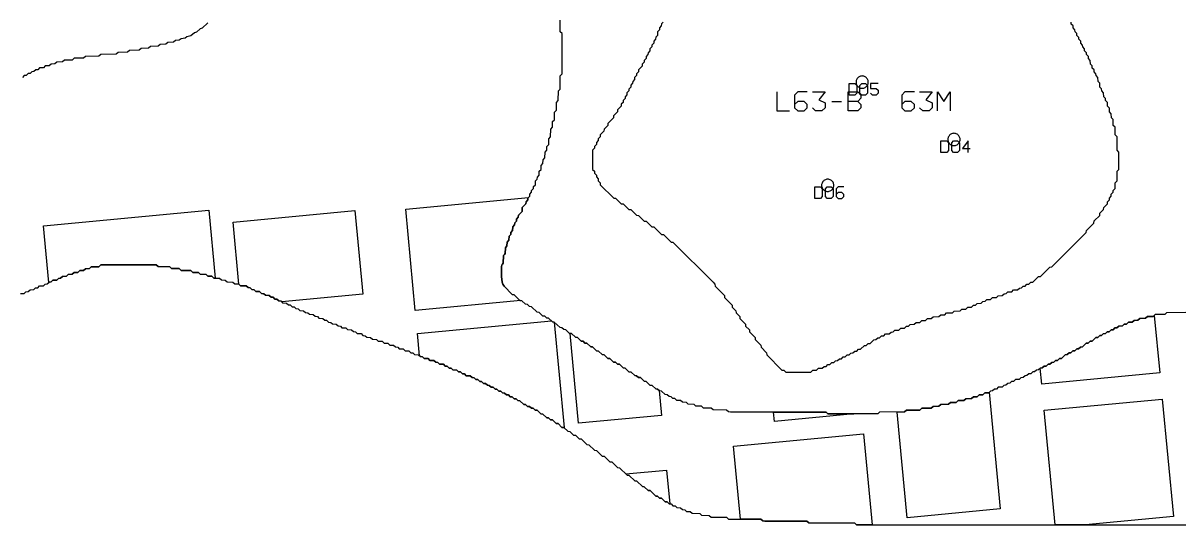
# Model space of a CAD drawing. Header units: millimetres. Extents: x 0 to 1219, y 0 to 1240.
# Drawn here: x 677.7 to 979.7, y 869 to 1000.3 of the extents above; entities that cross this region are included whole.
import ezdxf

# ---------------------------------------------------------------- set-up
doc = ezdxf.new("R2010")
doc.units = ezdxf.units.MM
for name, color, linetype in [('CUT_DOWEL_3.2', 2, 'Continuous'), ('CUT_OUTER', 1, 'Continuous'), ('ENGRAVE_BLDG_BOX', 5, 'Continuous'), ('ENGRAVE_BLDG_FOOTPRINT', 8, 'Continuous'), ('ENGRAVE_NEXT', 3, 'Continuous'), ('ENGRAVE_TEXT', 2, 'Continuous')]:
    doc.layers.add(name, color=color, linetype=linetype)

msp = doc.modelspace()

# ---------------------------------------------------------------- linework, layer by layer
at = {"layer": 'CUT_DOWEL_3.2'}
for points in [[(895.33, 984.83), (895.34, 984.62), (895.39, 984.41), (895.45, 984.21), (895.55, 984.03), (895.66, 983.85), (895.8, 983.7), (895.96, 983.56), (896.13, 983.44), (896.32, 983.35), (896.52, 983.28), (896.72, 983.24), (896.93, 983.23), (897.14, 983.24), (897.35, 983.28), (897.54, 983.35), (897.73, 983.44), (897.9, 983.56), (898.06, 983.7), (898.2, 983.85), (898.32, 984.03), (898.41, 984.21), (898.48, 984.41), (898.52, 984.62), (898.53, 984.83), (898.52, 985.04), (898.48, 985.24), (898.41, 985.44), (898.32, 985.63), (898.2, 985.8), (898.06, 985.96), (897.9, 986.1), (897.73, 986.21), (897.54, 986.3), (897.35, 986.37), (897.14, 986.41), (896.93, 986.43), (896.72, 986.41), (896.52, 986.37), (896.32, 986.3), (896.13, 986.21), (895.96, 986.1), (895.8, 985.96), (895.66, 985.8), (895.55, 985.63), (895.45, 985.44), (895.39, 985.24), (895.34, 985.04), (895.33, 984.83)], [(919.33, 969.83), (919.34, 969.62), (919.39, 969.41), (919.45, 969.21), (919.55, 969.03), (919.66, 968.85), (919.8, 968.7), (919.96, 968.56), (920.13, 968.44), (920.32, 968.35), (920.52, 968.28), (920.72, 968.24), (920.93, 968.23), (921.14, 968.24), (921.35, 968.28), (921.54, 968.35), (921.73, 968.44), (921.9, 968.56), (922.06, 968.7), (922.2, 968.85), (922.32, 969.03), (922.41, 969.21), (922.48, 969.41), (922.52, 969.62), (922.53, 969.83), (922.52, 970.04), (922.48, 970.24), (922.41, 970.44), (922.32, 970.63), (922.2, 970.8), (922.06, 970.96), (921.9, 971.1), (921.73, 971.21), (921.54, 971.3), (921.35, 971.37), (921.14, 971.41), (920.93, 971.43), (920.72, 971.41), (920.52, 971.37), (920.32, 971.3), (920.13, 971.21), (919.96, 971.1), (919.8, 970.96), (919.66, 970.8), (919.55, 970.63), (919.45, 970.44), (919.39, 970.24), (919.34, 970.04), (919.33, 969.83)], [(886.33, 957.83), (886.34, 957.62), (886.39, 957.41), (886.45, 957.21), (886.55, 957.03), (886.66, 956.85), (886.8, 956.7), (886.96, 956.56), (887.13, 956.44), (887.32, 956.35), (887.52, 956.28), (887.72, 956.24), (887.93, 956.23), (888.14, 956.24), (888.35, 956.28), (888.54, 956.35), (888.73, 956.44), (888.9, 956.56), (889.06, 956.7), (889.2, 956.85), (889.32, 957.03), (889.41, 957.21), (889.48, 957.41), (889.52, 957.62), (889.53, 957.83), (889.52, 958.04), (889.48, 958.24), (889.41, 958.44), (889.32, 958.63), (889.2, 958.8), (889.06, 958.96), (888.9, 959.1), (888.73, 959.21), (888.54, 959.3), (888.35, 959.37), (888.14, 959.41), (887.93, 959.43), (887.72, 959.41), (887.52, 959.37), (887.32, 959.3), (887.13, 959.21), (886.96, 959.1), (886.8, 958.96), (886.66, 958.8), (886.55, 958.63), (886.45, 958.44), (886.39, 958.24), (886.34, 958.04), (886.33, 957.83)]]:
    msp.add_lwpolyline(points, close=True, dxfattribs=at)
at = {"layer": 'CUT_OUTER'}
for points in [[(726, 1000.32), (724.5, 998.9), (724, 998.73), (723, 997.87), (722.5, 997.72), (721.5, 996.91), (720.5, 996.69), (720, 996.34), (719, 996.17), (718.5, 995.81), (717.5, 995.66), (717, 995.3), (715.5, 995.14), (715, 994.76), (713.5, 994.62), (713, 994.24), (711, 994.11), (710.5, 993.72), (708.5, 993.6), (708, 993.2), (705.5, 993.09), (705, 992.68), (702.5, 992.58), (702, 992.16), (698, 992.06), (697.5, 991.63), (694, 991.55), (693.5, 991.11), (691, 991.05), (690.5, 990.6), (688.5, 990.54), (688, 990.09), (686.5, 990.04), (686, 989.58), (685, 989.54), (684.5, 989.08), (683.5, 989.04), (683, 988.57), (682, 988.54), (681.5, 988.07), (681, 988.04), (680.5, 987.57), (680, 987.54), (679.5, 987.07), (679, 987.04), (678.5, 986.57), (678, 986.54), (677.5, 986.06)], [(981.5, 924.56), (976.5, 924.53), (976, 924.06), (973.5, 924.03), (973, 923.56), (971.5, 923.53), (971, 923.06), (969.5, 923.03), (969, 922.56), (968, 922.53), (967.5, 922.06), (966.5, 922.03), (966, 921.56), (965.44, 921.5), (965, 921.06), (964, 921.03), (963.5, 920.55), (963, 920.54), (962.5, 920.06), (962, 920.04), (961.5, 919.56), (961, 919.54), (960.5, 919.06), (959.94, 919), (959.5, 918.56), (959, 918.54), (958.5, 918.06), (958, 918.04), (957, 917.07), (956.5, 917.04), (956, 916.56), (955.5, 916.54), (954.5, 915.57), (954, 915.54), (953.5, 915.07), (953, 915.04), (952.5, 914.56), (952, 914.54), (951.5, 914.06), (951, 914.04), (950.5, 913.56), (950, 913.54), (949, 912.57), (948.5, 912.54), (948, 912.07), (947.5, 912.04), (947, 911.57), (946.5, 911.54), (946, 911.07), (945.5, 911.04), (945, 910.57), (944.5, 910.54), (944, 910.07), (943.5, 910.04), (943, 909.57), (942.5, 909.54), (942, 909.07), (941.5, 909.04), (941, 908.57), (940.5, 908.54), (940, 908.07), (939.5, 908.04), (939, 907.57), (938.43, 907.5), (938, 907.07), (937, 907.04), (936.5, 906.56), (936, 906.54), (935.5, 906.07), (935, 906.04), (934.5, 905.57), (933.93, 905.5), (933.5, 905.07), (932.5, 905.04), (932, 904.56), (931.5, 904.54), (931, 904.07), (930.43, 904), (930, 903.58), (929, 903.54), (928.5, 903.07), (927.5, 903.04), (927, 902.57), (926, 902.54), (925.5, 902.07), (924, 902.04), (923.5, 901.57), (922, 901.54), (921.5, 901.07), (920, 901.04), (919.5, 900.57), (917.5, 900.53), (917, 900.07), (915.5, 900.04), (915, 899.57), (912.5, 899.53), (912, 899.07), (908.5, 899.03), (908, 898.57), (901.5, 898.53), (901, 898.07), (888, 898.07), (887.5, 898.53), (862.5, 898.56), (862, 898.59), (861.5, 899.04), (858, 899.09), (857.5, 899.54), (855.5, 899.59), (855, 900.05), (853.5, 900.09), (853, 900.55), (851.5, 900.6), (851, 901.05), (850, 901.09), (849.5, 901.55), (848.5, 901.6), (848, 902.06), (847.5, 902.09), (847, 902.56), (846.5, 902.59), (846, 903.06), (845.5, 903.1), (844.5, 904.05), (844, 904.08), (843.5, 904.56), (843, 904.59), (842.07, 905.5), (841.5, 905.59), (840.5, 906.55), (840, 906.58), (839, 907.55), (838.5, 907.58), (838, 908.05), (837.5, 908.09), (836.57, 909), (836, 909.09), (835, 910.05), (834.5, 910.08), (833.5, 911.05), (833, 911.08), (832.5, 911.55), (832, 911.59), (831, 912.55), (830.5, 912.59), (829.5, 913.55), (829, 913.59), (828.07, 914.5), (827.5, 914.59), (826.5, 915.56), (826, 915.6), (825, 916.56), (824.5, 916.59), (824, 917.06), (823.5, 917.11), (822.58, 918), (822, 918.11), (821, 919.07), (820.5, 919.11), (819.5, 920.07), (819, 920.11), (818.5, 920.58), (818, 920.63), (816.5, 922.08), (816, 922.13), (815, 923.08), (814.5, 923.14), (814, 923.59), (813.5, 923.66), (812.5, 924.6), (812, 924.67), (810.5, 926.1), (810, 926.18), (809.5, 926.63), (809, 926.72), (808, 927.64), (807.5, 927.75), (806, 929.18), (805.5, 929.32), (803.4, 931.5), (803.03, 932), (802.86, 932.5), (802.74, 934), (802.73, 936.5), (802.81, 937), (803, 937.19), (803.14, 937.5), (803.26, 939.5), (803.5, 939.75), (803.62, 940), (803.73, 941.5), (804.11, 942), (804.2, 943), (804.6, 943.5), (804.69, 944.5), (805.11, 945), (805.16, 945.5), (805.59, 946), (805.67, 947), (806.09, 947.5), (806.15, 948), (806.59, 948.5), (806.64, 949), (807.08, 949.5), (807.14, 950), (808.06, 951), (808.13, 952), (809.06, 953), (809.1, 953.5), (809.56, 954), (809.59, 954.5), (810.06, 955), (810.09, 955.5), (810.55, 956), (810.58, 956.5), (811.05, 957), (811.08, 957.5), (811.54, 958), (811.58, 959), (812, 959.42), (812.07, 960), (812.54, 960.5), (812.57, 961.5), (813.04, 962), (813.07, 963), (813.54, 963.5), (813.57, 964.5), (814.03, 965), (814.07, 966.5), (814.54, 967), (814.57, 968), (815.03, 968.5), (815.06, 970), (815.53, 970.5), (815.57, 972.5), (816.03, 973), (816.06, 974.5), (816.53, 975), (816.56, 977), (817.03, 977.5), (817.06, 979.5), (817.53, 980), (817.56, 982.5), (818.03, 983), (818.06, 986.5), (818.53, 987), (818.53, 997.5), (818.06, 998), (818.03, 1001)], [(844.96, 1000.51), (844.51, 1000.06), (844.46, 999.51), (843.98, 999.01), (843.97, 998.51), (843.49, 998.01), (843.46, 997.01), (843.01, 996.56), (842.96, 996.01), (842.48, 995.51), (842.46, 995.01), (841.98, 994.51), (841.96, 994.01), (841.48, 993.51), (841.47, 993.01), (840.98, 992.51), (840.97, 992.01), (840.48, 991.51), (840.47, 991.01), (839.98, 990.51), (839.96, 990.01), (839.48, 989.51), (839.46, 989.01), (838.49, 988.01), (838.47, 987.51), (837.99, 987.01), (837.97, 986.51), (837.49, 986.01), (837.47, 985.51), (836.99, 985.01), (836.97, 984.51), (836.49, 984.01), (836.47, 983.51), (835.99, 983.01), (835.97, 982.51), (835.49, 982.01), (835.47, 981.51), (834.98, 981.01), (834.97, 980.51), (834.48, 980.01), (834.47, 979.51), (833.98, 979.01), (833.96, 978.51), (833.01, 977.55), (832.97, 977.01), (831.99, 976.01), (831.97, 975.51), (830.49, 974.01), (830.48, 973.51), (829.49, 972.51), (829.48, 972.01), (828.49, 971.01), (828.48, 970.51), (827.99, 970.01), (827.98, 969.51), (827.5, 969.01), (827.49, 968.51), (827, 968.01), (826.99, 967.51), (826.5, 967.01), (826.5, 962.01), (826.99, 961.51), (827, 961.01), (827.49, 960.51), (827.5, 960.01), (827.99, 959.51), (828, 959.01), (828.49, 958.51), (828.51, 957.99), (832.01, 954.49), (832.51, 954.48), (834.01, 952.99), (834.51, 952.98), (836.01, 951.49), (836.51, 951.47), (838.01, 949.99), (838.51, 949.97), (840.01, 948.49), (840.51, 948.47), (842.01, 946.99), (842.51, 946.97), (844.48, 945.01), (845.01, 944.97), (847.01, 942.99), (847.51, 942.96), (857.97, 932.51), (858.46, 932.01), (858.51, 931.48), (860.96, 929.01), (861.01, 928.48), (862.96, 926.51), (862.98, 926.01), (863.97, 925.01), (863.99, 924.51), (864.97, 923.51), (864.99, 923.01), (866.47, 921.51), (866.49, 921.01), (867.47, 920.01), (867.49, 919.51), (868.97, 918.01), (869.01, 917.48), (870.48, 916.01), (870.51, 915.49), (871.98, 914.01), (872.01, 913.49), (875.99, 909.51), (876.51, 909.49), (877.01, 909), (883.51, 909), (884.01, 909.49), (885.01, 909.5), (885.51, 909.98), (886.51, 910), (887.01, 910.48), (887.51, 910.49), (888.01, 910.98), (888.51, 910.99), (889.01, 911.48), (889.51, 911.49), (890.01, 911.98), (890.51, 911.99), (891.01, 912.48), (891.51, 912.49), (892.01, 912.98), (892.51, 912.99), (893.01, 913.48), (893.51, 913.49), (894.01, 913.98), (894.51, 913.99), (895.01, 914.48), (895.55, 914.51), (896.01, 914.98), (896.51, 914.99), (897.51, 915.97), (898.01, 915.99), (898.51, 916.47), (899.01, 916.49), (900.01, 917.46), (900.51, 917.48), (901.01, 917.97), (901.51, 917.98), (902.01, 918.47), (902.56, 918.51), (903.01, 918.96), (904.01, 918.99), (904.51, 919.47), (905.06, 919.51), (905.51, 919.96), (906.51, 919.99), (907.01, 920.47), (908.01, 920.49), (908.51, 920.97), (909.06, 921.01), (909.51, 921.46), (910.51, 921.49), (911.01, 921.97), (912.01, 921.99), (912.51, 922.47), (913.51, 922.49), (914.01, 922.97), (915.01, 922.99), (915.51, 923.46), (917.01, 923.49), (917.51, 923.97), (918.51, 923.99), (919.01, 924.47), (920.51, 924.49), (921.01, 924.97), (922.51, 924.99), (923.01, 925.47), (924.01, 925.49), (924.51, 925.97), (925.51, 925.99), (926.01, 926.47), (926.56, 926.51), (927.01, 926.97), (928.01, 926.99), (928.51, 927.47), (929.06, 927.51), (929.51, 927.97), (930.51, 927.99), (931.01, 928.47), (932.01, 928.49), (932.51, 928.97), (933.51, 928.99), (934.01, 929.48), (934.55, 929.51), (935.01, 929.97), (936.01, 929.99), (936.51, 930.48), (937.51, 930.49), (938.01, 930.98), (938.55, 931.01), (939.01, 931.48), (939.51, 931.49), (940.01, 931.98), (940.51, 931.99), (941.01, 932.48), (941.51, 932.49), (943.01, 933.98), (943.54, 934.01), (946.01, 936.47), (946.54, 936.51), (955.51, 945.48), (955.55, 946.01), (957.51, 947.98), (957.55, 948.51), (959.01, 949.98), (959.05, 950.51), (960.03, 951.51), (960.05, 952.01), (961.03, 953.01), (961.04, 953.51), (961.53, 954.01), (961.55, 954.51), (962.03, 955.01), (962.04, 955.51), (962.53, 956.01), (962.54, 956.51), (963.03, 957.01), (963.05, 958.51), (963.53, 959.01), (963.55, 961.51), (964.03, 962.01), (964.03, 966.51), (963.56, 967.01), (963.53, 970.51), (963.06, 971.01), (963.03, 973.01), (962.56, 973.51), (962.53, 975.01), (962.06, 975.51), (962.04, 976.51), (961.56, 977.01), (961.54, 978.01), (961.06, 978.51), (961.04, 979.51), (960.56, 980.01), (960.51, 980.57), (960.07, 981.01), (960.04, 982.01), (959.56, 982.51), (959.51, 983.07), (959.07, 983.51), (959.04, 984.51), (958.57, 985.01), (958.54, 986.01), (958.06, 986.51), (958.04, 987.01), (957.56, 987.51), (957.54, 988.01), (957.07, 988.51), (957.01, 989.07), (956.57, 989.51), (956.54, 990.51), (956.06, 991.01), (956.04, 991.51), (955.56, 992.01), (955.54, 992.51), (955.07, 993.01), (955.04, 993.51), (954.57, 994.01), (954.54, 994.51), (954.07, 995.01), (954.05, 995.51), (953.57, 996.01), (953.54, 996.51), (953.07, 997.01), (953.04, 997.51), (952.56, 998.01), (952.54, 998.51), (952.06, 999.01), (952.04, 999.51), (951.56, 1000.01), (951.54, 1000.51)]]:
    msp.add_lwpolyline(points, dxfattribs=at)
at = {"layer": 'ENGRAVE_BLDG_BOX'}
for points in [[(780.17, 925.08), (777.66, 951.64), (809.76, 954.68), (809.59, 954.5), (809.56, 954), (809.1, 953.5), (809.06, 953), (808.13, 952), (808.06, 951), (807.14, 950), (807.08, 949.5), (806.64, 949), (806.59, 948.5), (806.15, 948), (806.09, 947.5), (805.67, 947), (805.59, 946), (805.16, 945.5), (805.11, 945), (804.69, 944.5), (804.6, 943.5), (804.2, 943), (804.11, 942), (803.73, 941.5), (803.62, 940), (803.5, 939.75), (803.26, 939.5), (803.14, 937.5), (803, 937.19), (802.81, 937), (802.73, 936.5), (802.74, 934), (802.86, 932.5), (803.03, 932), (803.4, 931.5), (805.5, 929.32), (806, 929.18), (807.5, 927.75), (807.77, 927.69), (780.17, 925.08)], [(683, 947.21), (726.23, 951.3), (727.91, 933.58), (727.5, 933.59), (727, 934.05), (726, 934.09), (725.5, 934.55), (724, 934.59), (723.5, 935.04), (722, 935.08), (721.5, 935.54), (719, 935.59), (718.5, 936.04), (716.5, 936.08), (716, 936.54), (713, 936.58), (712.5, 937.04), (698, 937.03), (697.5, 936.56), (695.5, 936.53), (695, 936.06), (694, 936.03), (693.5, 935.56), (692.5, 935.54), (692, 935.06), (691, 935.04), (690.5, 934.56), (689.5, 934.53), (689, 934.06), (688, 934.03), (687.5, 933.56), (686.94, 933.5), (686.5, 933.06), (685.5, 933.03), (685, 932.56), (684.5, 932.54), (684.4, 932.44), (683, 947.21)], [(732.56, 948.24), (764.41, 951.25), (766.49, 929.34), (745.27, 927.33), (745.1, 927.5), (744.5, 927.6), (744, 928.06), (743.5, 928.09), (743, 928.56), (742.5, 928.59), (742, 929.05), (741, 929.1), (740.6, 929.5), (740, 929.59), (739.5, 930.05), (738.5, 930.1), (738.1, 930.5), (737.5, 930.59), (737, 931.05), (736.5, 931.08), (736, 931.55), (734.5, 931.59), (734.1, 931.95), (732.56, 948.24)], [(780.74, 919.06), (815.75, 922.37), (816, 922.13), (816.42, 922.09), (819.03, 894.49), (819, 894.52), (818.5, 894.54), (817.5, 895.52), (817, 895.54), (816, 896.52), (815.5, 896.54), (815, 897.02), (814.5, 897.04), (813.53, 898), (813, 898.04), (812, 899.02), (811.5, 899.03), (811, 899.52), (810.5, 899.54), (810, 900.02), (809.5, 900.04), (809, 900.53), (808.5, 900.54), (807.5, 901.52), (807, 901.54), (806.5, 902.02), (806, 902.04), (805.5, 902.52), (805, 902.54), (804.5, 903.02), (804, 903.04), (803.5, 903.52), (803, 903.54), (802.5, 904.03), (802, 904.04), (801.5, 904.53), (801, 904.54), (800.5, 905.03), (800, 905.04), (799.5, 905.53), (799, 905.54), (798.5, 906.03), (798, 906.04), (797.5, 906.53), (797, 906.54), (796.5, 907.03), (796, 907.04), (795.54, 907.5), (795, 907.54), (794.5, 908.02), (793.5, 908.05), (793.05, 908.5), (792.5, 908.55), (792, 909.03), (791.5, 909.04), (791, 909.53), (790, 909.55), (789.55, 910), (789, 910.05), (788.5, 910.53), (788, 910.55), (787.5, 911.03), (786.5, 911.05), (786.05, 911.5), (785.5, 911.55), (785, 912.03), (784, 912.06), (783.5, 912.53), (782.5, 912.56), (782.06, 913), (781.5, 913.06), (781.29, 913.26), (780.74, 919.06)], [(974.7, 908.76), (943.87, 905.84), (943.48, 910.02), (943.5, 910.04), (944, 910.07), (944.5, 910.54), (945, 910.57), (945.5, 911.04), (946, 911.07), (946.5, 911.54), (947, 911.57), (947.5, 912.04), (948, 912.07), (948.5, 912.54), (949, 912.57), (950, 913.54), (950.5, 913.56), (951, 914.04), (951.5, 914.06), (952, 914.54), (952.5, 914.56), (953, 915.04), (953.5, 915.07), (954, 915.54), (954.5, 915.57), (955.5, 916.54), (956, 916.56), (956.5, 917.04), (957, 917.07), (958, 918.04), (958.5, 918.06), (959, 918.54), (959.5, 918.56), (959.94, 919), (960.5, 919.06), (961, 919.54), (961.5, 919.56), (962, 920.04), (962.5, 920.06), (963, 920.54), (963.5, 920.55), (964, 921.03), (965, 921.06), (965.44, 921.5), (966, 921.56), (966.5, 922.03), (967.5, 922.06), (968, 922.53), (969, 922.56), (969.5, 923.03), (971, 923.06), (971.5, 923.53), (973, 923.56), (973.28, 923.82), (974.7, 908.76)], [(844.49, 897.65), (822.85, 895.6), (820.63, 919.1), (821, 919.07), (822, 918.11), (822.58, 918), (823.5, 917.11), (824, 917.06), (824.5, 916.59), (825, 916.56), (826, 915.6), (826.5, 915.56), (827.5, 914.59), (828.07, 914.5), (829, 913.59), (829.5, 913.55), (830.5, 912.59), (831, 912.55), (832, 911.59), (832.5, 911.55), (833, 911.08), (833.5, 911.05), (834.5, 910.08), (835, 910.05), (836, 909.09), (836.57, 909), (837.5, 908.09), (838, 908.05), (838.5, 907.58), (839, 907.55), (840, 906.58), (840.5, 906.55), (841.5, 905.59), (842.07, 905.5), (843, 904.59), (843.5, 904.56), (843.87, 904.2), (844.49, 897.65)], [(933.04, 873.23), (908.72, 870.93), (906.11, 898.56), (908, 898.57), (908.5, 899.03), (912, 899.07), (912.5, 899.53), (915, 899.57), (915.5, 900.04), (917, 900.07), (917.5, 900.53), (919.5, 900.57), (920, 901.04), (921.5, 901.07), (922, 901.54), (923.5, 901.57), (924, 902.04), (925.5, 902.07), (926, 902.54), (927, 902.57), (927.5, 903.04), (928.5, 903.07), (929, 903.54), (930, 903.58), (930.15, 903.73), (933.04, 873.23)], [(944.52, 899.03), (975.35, 901.94), (978.25, 871.21), (955.34, 869.04), (947.36, 869.04), (944.52, 899.03)], [(874.01, 896.11), (873.78, 898.55), (887.5, 898.53), (888, 898.07), (894.72, 898.07), (874.01, 896.11)], [(863.36, 889.65), (897.32, 892.87), (899.58, 869.04), (896, 869.04), (895.5, 869.06), (895, 869.53), (883, 869.55), (882.5, 870.03), (871.5, 870.04), (871, 870.06), (870.5, 870.53), (865.17, 870.55), (863.36, 889.65)], [(845.84, 883.37), (846.68, 874.55), (846.5, 874.56), (846, 875.04), (845.5, 875.06), (844.5, 876.03), (844, 876.05), (843.5, 876.54), (843, 876.56), (841.54, 878), (841, 878.05), (840, 879.03), (839.5, 879.05), (838.04, 880.5), (837.5, 880.55), (836.03, 882), (835.5, 882.05), (835.18, 882.36), (845.84, 883.37)]]:
    msp.add_lwpolyline(points, close=True, dxfattribs=at)
at = {"layer": 'ENGRAVE_BLDG_FOOTPRINT'}
for points in [[(780.17, 925.08), (777.66, 951.64), (809.76, 954.68), (809.59, 954.5), (809.56, 954), (809.1, 953.5), (809.06, 953), (808.13, 952), (808.06, 951), (807.14, 950), (807.08, 949.5), (806.64, 949), (806.59, 948.5), (806.15, 948), (806.09, 947.5), (805.67, 947), (805.59, 946), (805.16, 945.5), (805.11, 945), (804.69, 944.5), (804.6, 943.5), (804.2, 943), (804.11, 942), (803.73, 941.5), (803.62, 940), (803.5, 939.75), (803.26, 939.5), (803.14, 937.5), (803, 937.19), (802.81, 937), (802.73, 936.5), (802.74, 934), (802.86, 932.5), (803.03, 932), (803.4, 931.5), (805.5, 929.32), (806, 929.18), (807.5, 927.75), (807.77, 927.69), (780.17, 925.08)], [(683, 947.21), (726.23, 951.3), (727.91, 933.58), (727.5, 933.59), (727, 934.05), (726, 934.09), (725.5, 934.55), (724, 934.59), (723.5, 935.04), (722, 935.08), (721.5, 935.54), (719, 935.59), (718.5, 936.04), (716.5, 936.08), (716, 936.54), (713, 936.58), (712.5, 937.04), (698, 937.03), (697.5, 936.56), (695.5, 936.53), (695, 936.06), (694, 936.03), (693.5, 935.56), (692.5, 935.54), (692, 935.06), (691, 935.04), (690.5, 934.56), (689.5, 934.53), (689, 934.06), (688, 934.03), (687.5, 933.56), (686.94, 933.5), (686.5, 933.06), (685.5, 933.03), (685, 932.56), (684.5, 932.54), (684.4, 932.44), (683, 947.21)], [(732.56, 948.24), (764.41, 951.25), (766.49, 929.34), (745.27, 927.33), (745.1, 927.5), (744.5, 927.6), (744, 928.06), (743.5, 928.09), (743, 928.56), (742.5, 928.59), (742, 929.05), (741, 929.1), (740.6, 929.5), (740, 929.59), (739.5, 930.05), (738.5, 930.1), (738.1, 930.5), (737.5, 930.59), (737, 931.05), (736.5, 931.08), (736, 931.55), (734.5, 931.59), (734.1, 931.95), (732.56, 948.24)], [(780.74, 919.06), (815.75, 922.37), (816, 922.13), (816.42, 922.09), (819.03, 894.49), (819, 894.52), (818.5, 894.54), (817.5, 895.52), (817, 895.54), (816, 896.52), (815.5, 896.54), (815, 897.02), (814.5, 897.04), (813.53, 898), (813, 898.04), (812, 899.02), (811.5, 899.03), (811, 899.52), (810.5, 899.54), (810, 900.02), (809.5, 900.04), (809, 900.53), (808.5, 900.54), (807.5, 901.52), (807, 901.54), (806.5, 902.02), (806, 902.04), (805.5, 902.52), (805, 902.54), (804.5, 903.02), (804, 903.04), (803.5, 903.52), (803, 903.54), (802.5, 904.03), (802, 904.04), (801.5, 904.53), (801, 904.54), (800.5, 905.03), (800, 905.04), (799.5, 905.53), (799, 905.54), (798.5, 906.03), (798, 906.04), (797.5, 906.53), (797, 906.54), (796.5, 907.03), (796, 907.04), (795.54, 907.5), (795, 907.54), (794.5, 908.02), (793.5, 908.05), (793.05, 908.5), (792.5, 908.55), (792, 909.03), (791.5, 909.04), (791, 909.53), (790, 909.55), (789.55, 910), (789, 910.05), (788.5, 910.53), (788, 910.55), (787.5, 911.03), (786.5, 911.05), (786.05, 911.5), (785.5, 911.55), (785, 912.03), (784, 912.06), (783.5, 912.53), (782.5, 912.56), (782.06, 913), (781.5, 913.06), (781.29, 913.26), (780.74, 919.06)], [(974.7, 908.76), (943.87, 905.84), (943.48, 910.02), (943.5, 910.04), (944, 910.07), (944.5, 910.54), (945, 910.57), (945.5, 911.04), (946, 911.07), (946.5, 911.54), (947, 911.57), (947.5, 912.04), (948, 912.07), (948.5, 912.54), (949, 912.57), (950, 913.54), (950.5, 913.56), (951, 914.04), (951.5, 914.06), (952, 914.54), (952.5, 914.56), (953, 915.04), (953.5, 915.07), (954, 915.54), (954.5, 915.57), (955.5, 916.54), (956, 916.56), (956.5, 917.04), (957, 917.07), (958, 918.04), (958.5, 918.06), (959, 918.54), (959.5, 918.56), (959.94, 919), (960.5, 919.06), (961, 919.54), (961.5, 919.56), (962, 920.04), (962.5, 920.06), (963, 920.54), (963.5, 920.55), (964, 921.03), (965, 921.06), (965.44, 921.5), (966, 921.56), (966.5, 922.03), (967.5, 922.06), (968, 922.53), (969, 922.56), (969.5, 923.03), (971, 923.06), (971.5, 923.53), (973, 923.56), (973.28, 923.82), (974.7, 908.76)], [(844.49, 897.65), (822.85, 895.6), (820.63, 919.1), (821, 919.07), (822, 918.11), (822.58, 918), (823.5, 917.11), (824, 917.06), (824.5, 916.59), (825, 916.56), (826, 915.6), (826.5, 915.56), (827.5, 914.59), (828.07, 914.5), (829, 913.59), (829.5, 913.55), (830.5, 912.59), (831, 912.55), (832, 911.59), (832.5, 911.55), (833, 911.08), (833.5, 911.05), (834.5, 910.08), (835, 910.05), (836, 909.09), (836.57, 909), (837.5, 908.09), (838, 908.05), (838.5, 907.58), (839, 907.55), (840, 906.58), (840.5, 906.55), (841.5, 905.59), (842.07, 905.5), (843, 904.59), (843.5, 904.56), (843.87, 904.2), (844.49, 897.65)], [(933.04, 873.23), (908.72, 870.93), (906.11, 898.56), (908, 898.57), (908.5, 899.03), (912, 899.07), (912.5, 899.53), (915, 899.57), (915.5, 900.04), (917, 900.07), (917.5, 900.53), (919.5, 900.57), (920, 901.04), (921.5, 901.07), (922, 901.54), (923.5, 901.57), (924, 902.04), (925.5, 902.07), (926, 902.54), (927, 902.57), (927.5, 903.04), (928.5, 903.07), (929, 903.54), (930, 903.58), (930.15, 903.73), (933.04, 873.23)], [(944.52, 899.03), (975.35, 901.94), (978.25, 871.21), (955.34, 869.04), (947.36, 869.04), (944.52, 899.03)], [(874.01, 896.11), (873.78, 898.55), (887.5, 898.53), (888, 898.07), (894.72, 898.07), (874.01, 896.11)], [(863.36, 889.65), (897.32, 892.87), (899.58, 869.04), (896, 869.04), (895.5, 869.06), (895, 869.53), (883, 869.55), (882.5, 870.03), (871.5, 870.04), (871, 870.06), (870.5, 870.53), (865.17, 870.55), (863.36, 889.65)], [(846.68, 874.55), (846.5, 874.56), (846, 875.04), (845.5, 875.06), (844.5, 876.03), (844, 876.05), (843.5, 876.54), (843, 876.56), (841.54, 878), (841, 878.05), (840, 879.03), (839.5, 879.05), (838.04, 880.5), (837.5, 880.55), (836.03, 882), (835.5, 882.05), (835.18, 882.36), (845.84, 883.37), (846.68, 874.55)]]:
    msp.add_lwpolyline(points, close=True, dxfattribs=at)
at = {"layer": 'ENGRAVE_NEXT'}
msp.add_lwpolyline([(677, 929.53), (678, 929.56), (678.44, 930), (679, 930.06), (679.5, 930.53), (680.5, 930.56), (680.94, 931), (681.5, 931.06), (682, 931.53), (683, 931.57), (683.44, 932), (684, 932.06), (684.5, 932.54), (685, 932.56), (685.5, 933.03), (686.5, 933.06), (686.94, 933.5), (687.5, 933.56), (688, 934.03), (689, 934.06), (689.5, 934.53), (690.5, 934.56), (691, 935.04), (692, 935.06), (692.5, 935.54), (693.5, 935.56), (694, 936.03), (695, 936.06), (695.5, 936.53), (697.5, 936.56), (698, 937.03), (712.5, 937.04), (713, 936.58), (716, 936.54), (716.5, 936.08), (718.5, 936.04), (719, 935.59), (721.5, 935.54), (722, 935.08), (723.5, 935.04), (724, 934.59), (725.5, 934.55), (726, 934.09), (727, 934.05), (727.5, 933.59), (729, 933.55), (729.5, 933.09), (730.5, 933.05), (731, 932.6), (732.5, 932.55), (733, 932.09), (734, 932.05), (734.5, 931.59), (736, 931.55), (736.5, 931.08), (737, 931.05), (737.5, 930.59), (738.1, 930.5), (738.5, 930.1), (739.5, 930.05), (740, 929.59), (740.6, 929.5), (741, 929.1), (742, 929.05), (742.5, 928.59), (743, 928.56), (743.5, 928.09), (744, 928.06), (744.5, 927.6), (745.1, 927.5), (745.5, 927.1), (746.5, 927.05), (747, 926.59), (747.5, 926.56), (748, 926.09), (748.5, 926.06), (749, 925.6), (749.6, 925.5), (750, 925.1), (751, 925.05), (751.5, 924.59), (752.1, 924.5), (752.5, 924.1), (753.5, 924.05), (754, 923.59), (754.6, 923.5), (755, 923.1), (756, 923.05), (756.5, 922.59), (757, 922.56), (757.5, 922.09), (758.1, 922), (758.5, 921.6), (759.5, 921.55), (760, 921.09), (760.59, 921), (761, 920.6), (762, 920.55), (762.5, 920.09), (763.5, 920.05), (764, 919.58), (764.59, 919.5), (765, 919.09), (766, 919.05), (766.5, 918.58), (767.09, 918.5), (767.5, 918.09), (768.5, 918.05), (769, 917.58), (770, 917.54), (770.5, 917.08), (771.5, 917.04), (772, 916.58), (773, 916.54), (773.5, 916.07), (774.5, 916.04), (775, 915.56), (775.57, 915.5), (776, 915.07), (777, 915.04), (777.5, 914.57), (778.5, 914.53), (779, 914.06), (779.56, 914), (780, 913.56), (781, 913.53), (781.5, 913.06), (782.06, 913), (782.5, 912.56), (783.5, 912.53), (784, 912.06), (785, 912.03), (785.5, 911.55), (786.05, 911.5), (786.5, 911.05), (787.5, 911.03), (788, 910.55), (788.5, 910.53), (789, 910.05), (789.55, 910), (790, 909.55), (791, 909.53), (791.5, 909.04), (792, 909.03), (792.5, 908.55), (793.05, 908.5), (793.5, 908.05), (794.5, 908.02), (795, 907.54), (795.54, 907.5), (796, 907.04), (796.5, 907.03), (797, 906.54), (797.5, 906.53), (798, 906.04), (798.5, 906.03), (799, 905.54), (799.5, 905.53), (800, 905.04), (800.5, 905.03), (801, 904.54), (801.5, 904.53), (802, 904.04), (802.5, 904.03), (803, 903.54), (803.5, 903.52), (804, 903.04), (804.5, 903.02), (805, 902.54), (805.5, 902.52), (806, 902.04), (806.5, 902.02), (807, 901.54), (807.5, 901.52), (808.5, 900.54), (809, 900.53), (809.5, 900.04), (810, 900.02), (810.5, 899.54), (811, 899.52), (811.5, 899.03), (812, 899.02), (813, 898.04), (813.53, 898), (814.5, 897.04), (815, 897.02), (815.5, 896.54), (816, 896.52), (817, 895.54), (817.5, 895.52), (818.5, 894.54), (819, 894.52), (820, 893.54), (820.53, 893.5), (821.5, 892.54), (822, 892.52), (823, 891.54), (823.5, 891.52), (825, 890.04), (825.53, 890), (827, 888.54), (827.5, 888.52), (829, 887.04), (829.5, 887.03), (831, 885.54), (831.5, 885.53), (833, 884.04), (833.53, 884), (835.5, 882.05), (836.03, 882), (837.5, 880.55), (838.04, 880.5), (839.5, 879.05), (840, 879.03), (841, 878.05), (841.54, 878), (843, 876.56), (843.5, 876.54), (844, 876.05), (844.5, 876.03), (845.5, 875.06), (846, 875.04), (846.5, 874.56), (847, 874.54), (847.5, 874.06), (848.06, 874), (848.5, 873.56), (849.5, 873.53), (850, 873.06), (850.56, 873), (851, 872.57), (852, 872.54), (852.5, 872.07), (854.5, 872.03), (855, 871.56), (857, 871.53), (857.5, 871.06), (861.5, 871.03), (862, 870.56), (870.5, 870.53), (871, 870.06), (871.5, 870.04), (882.5, 870.03), (883, 869.55), (895, 869.53), (895.5, 869.06), (896, 869.04), (989, 869.04)], dxfattribs=at)
at = {"layer": 'ENGRAVE_TEXT'}
for points in [[(874.61, 982.28), (874.61, 977.28), (877.94, 977.28)], [(882.61, 982.28), (880.11, 982.28), (879.27, 981.45), (879.27, 978.11), (880.11, 977.28), (881.77, 977.28), (882.61, 978.11), (882.61, 978.95), (881.77, 979.78), (880.11, 979.78), (879.27, 978.95)], [(883.94, 982.28), (887.27, 982.28), (885.61, 980.2), (887.27, 979.36), (887.27, 978.11), (886.44, 977.28), (884.77, 977.28), (883.94, 978.11)], [(893.27, 977.28), (893.27, 982.28), (895.77, 982.28), (896.61, 981.45), (896.61, 980.61), (895.77, 979.78), (893.27, 979.78)], [(893.53, 981.43), (893.53, 984.43), (895.03, 984.43), (895.53, 983.93), (895.53, 981.93), (895.03, 981.43), (893.53, 981.43)], [(896.33, 981.93), (896.33, 983.93), (896.83, 984.43), (897.83, 984.43), (898.33, 983.93), (898.33, 981.93), (897.83, 981.43), (896.83, 981.43), (896.33, 981.93)], [(901.13, 984.43), (899.13, 984.43), (899.13, 983.18), (900.63, 983.18), (901.13, 982.68), (901.13, 981.93), (900.63, 981.43), (899.63, 981.43), (899.13, 981.93)], [(910.61, 982.28), (908.11, 982.28), (907.27, 981.45), (907.27, 978.11), (908.11, 977.28), (909.77, 977.28), (910.61, 978.11), (910.61, 978.95), (909.77, 979.78), (908.11, 979.78), (907.27, 978.95)], [(911.94, 982.28), (915.27, 982.28), (913.61, 980.2), (915.27, 979.36), (915.27, 978.11), (914.44, 977.28), (912.77, 977.28), (911.94, 978.11)], [(916.61, 977.28), (916.61, 982.28), (918.27, 979.78), (919.94, 982.28), (919.94, 977.28)], [(889.02, 979.78), (891.52, 979.78)], [(895.77, 979.78), (896.61, 978.95), (896.61, 978.11), (895.77, 977.28), (893.27, 977.28)], [(917.53, 966.43), (917.53, 969.43), (919.03, 969.43), (919.53, 968.93), (919.53, 966.93), (919.03, 966.43), (917.53, 966.43)], [(920.33, 966.93), (920.33, 968.93), (920.83, 969.43), (921.83, 969.43), (922.33, 968.93), (922.33, 966.93), (921.83, 966.43), (920.83, 966.43), (920.33, 966.93)], [(924.63, 966.43), (924.63, 969.43), (923.13, 967.43), (925.13, 967.43)], [(884.53, 954.43), (884.53, 957.43), (886.03, 957.43), (886.53, 956.93), (886.53, 954.93), (886.03, 954.43), (884.53, 954.43)], [(887.33, 954.93), (887.33, 956.93), (887.83, 957.43), (888.83, 957.43), (889.33, 956.93), (889.33, 954.93), (888.83, 954.43), (887.83, 954.43), (887.33, 954.93)], [(892.13, 957.43), (890.63, 957.43), (890.13, 956.93), (890.13, 954.93), (890.63, 954.43), (891.63, 954.43), (892.13, 954.93), (892.13, 955.43), (891.63, 955.93), (890.63, 955.93), (890.13, 955.43)]]:
    msp.add_lwpolyline(points, dxfattribs=at)

doc.saveas('drawing.dxf')
